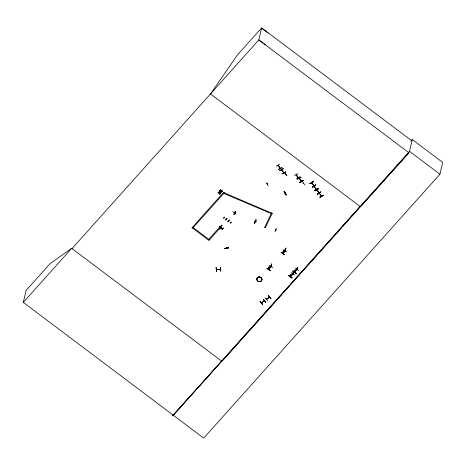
<?xml version="1.0" encoding="UTF-8"?>
<svg xmlns="http://www.w3.org/2000/svg" width="466" height="466" viewBox="0 0 466 466"><rect width="100%" height="100%" fill="white"/><g stroke="black" fill="none" stroke-linecap="round" stroke-linejoin="round"><path stroke-width="0.7" d="M228.625 247.766C216.422 249.729 236.827 246.77 224.653 248.32M261.391 302.708L264.426 300.593M261.717 302.859L261.519 302.859M264.309 301.083L264.519 300.576M267.449 183.802L267.566 184.128L267.21 183.93M285.489 174.162L285.105 174.366L285.606 174.098M285.594 193.268L285.524 192.936M303.337 183.587C303.937 182.969 302.836 184.023 303.267 183.255M293.032 273.956L292.782 274.148M292.84 274.235C293.143 271.765 288.372 281.149 291.058 273.961M293.079 273.804L290.539 276.775L290.598 276.402M297.023 269.162L294.495 272.115L296.97 269.301M294.902 271.76L294.733 271.993M297.162 269.214L294.605 272.196L294.687 271.835M297.133 269.406L296.731 269.616L297.232 267.566M296.97 269.494L297.052 269.132M234.509 212.997L234.351 212.723M269.272 266.733L268.614 269.453L268.946 268.993M271.2 266.505L268.637 269.424L269.389 266.395M271.416 264.158L270.758 266.878L271.16 266.674M270.95 266.604L270.897 266.843M283.369 250.778L282.728 253.417M285.408 250.632L284.965 251.011L285.623 248.291M410.826 141.186L412.282 139.561L442.7 162.424L439.939 174.208L203.712 438.098L23.3 302.387L26.09 290.481L50.276 263.471L71.659 248.361L72.014 248.623L258.828 39.93L261.653 27.902L411.664 140.656M222.101 225.608L208.89 240.473L192.05 227.641M192.674 228.113L224.356 192.726L223.977 193.501L271.229 213.574M193.163 227.565L209.415 239.78M219.34 192.994L218.065 192.825L219.364 192.895L219.777 194.089L219.364 192.895M218.28 192.51L219.288 192.656L218.065 192.825M219.137 191.555L219.556 192.767L220.837 192.837L219.579 192.668L219.137 191.555L219.265 192.755M220.995 191.066L219.696 190.996L220.995 191.066L221.414 192.266L221.286 191.083L222.276 191.223L221.286 191.083M220.925 190.833C218.286 190.909 221.181 189.045 220.901 190.926M208.785 239.308L221.478 225.136M219.632 193.006L220.645 193.052L219.632 193.006L219.981 193.862L219.655 192.907M220.768 189.732L221.193 190.944L222.445 191.107L221.216 190.844L220.768 189.732L220.54 190.052M221.635 191.94L221.263 191.182M192.015 227.792L223.727 192.254M172.659 414.618L172.338 415.992L221.676 361.109M219.393 228.858L223.4 228.124L219.416 228.794M220.977 227.664L221.065 227.833M221.152 227.466L221.134 227.787M221.566 228.957L221.496 228.381M221.455 228.858L221.321 228.655M221.56 228.451L221.566 228.882M222.544 229.208C217.109 224.431 219.137 227.845 222.591 229.091M216.626 271.457L216.207 267.665M216.515 269.371L216.539 269.709L216.55 269.331M216.865 269.686L216.836 269.336L216.859 269.651M232.872 211.581L236.052 214.121M220.162 269.109L220.15 269.465M220.552 269.255L220.535 269.127M234.223 213.253L234.171 212.915M220.802 271.195L220.29 267.408L220.785 271.113M234.002 214.663L235.645 211.232M234.433 212.688L234.113 213.172M226.633 247.522L226.75 247.807M234.881 212.77C234.538 213.504 235.796 213.038 234.928 212.956M234.975 212.77L235.161 213.218M255.042 221.402L254.85 221.694L254.617 221.268M255.84 219.975L254.209 223.214M254.721 221.222C253.935 221.6 255.665 221.577 254.622 221.408M254.85 221.694L254.984 221.333M254.809 223.138L256.405 219.806M255.665 221.344L255.642 221.682L255.764 221.344M255.985 221.81L256.02 221.455M266.039 182.608L268.259 185.759M267.321 184.087L267.548 184.099M267.507 183.814L267.589 183.924M276.332 166.146L279.647 164.213M278.138 165.121L280.229 168.36M278.202 165.715L278.377 165.389M272.272 213.236L265.393 227.705L264.694 227.245M278.575 169.368C285.547 166.053 280.45 168.185 278.575 169.478M280.025 168.069L280.357 168.238M279.845 170.608L283.328 168.704L279.862 170.544M271.538 212.921L264.659 227.396M281.68 169.525L283.887 172.746M285.547 171.948L282.064 173.87L285.536 171.925M283.876 172.659L283.707 172.752M284.423 172.606L286.823 175.723L284.598 172.502M285.274 174.47L285.565 174.272M285.524 174.307L285.431 173.993M284.103 191.753L286.34 194.969L284.155 191.654M274.952 231.876L276.618 228.457M275.453 229.814L275.377 230.152L275.505 229.796M275.767 229.907L275.686 230.076M270.175 270.536C264.676 266.01 266.756 269.22 270.181 270.53M275.831 229.977L275.412 229.988M285.239 193.134L285.524 193.11M285.285 193.064L285.396 193.221M262.673 304.403C254.768 295.333 267.799 310.793 260.086 301.42M269.162 266.645L268.503 269.365L271.165 266.529M269.529 265.282L272.738 267.781M268.876 269.226L269.499 266.476M261.531 302.877L264.537 300.879M261.694 302.591L261.711 302.894L261.671 302.562M271.643 263.907L270.979 266.75M271.754 263.989L271.113 266.727M264.339 300.896L264.205 300.745M264.222 300.762L264.129 300.995M294.46 175.449L297.885 173.667M263.249 299.213L265.818 302.294L263.406 299.189M269.61 296.964L266.616 299.248M266.703 298.945L266.459 299.283M266.762 298.951L266.855 299.055M296.16 174.5L296.341 175.03L296.516 174.703M298.485 177.651L296.277 174.435M296.359 174.482C295.409 175 298.374 178.495 298.473 177.563M267.729 300.879L265.113 297.925M296.661 178.781L300.133 176.841L296.784 178.944M269.307 297.489L269.301 297.133M269.581 296.988L269.22 297.384M269.703 297.069L266.529 299.428M298.304 177.657L298.112 177.406M284.359 254.756L281.167 252.252M281.149 252.316L284.371 254.762M268.498 295.578L270.909 298.683L268.346 295.601M299.294 178.14L299.475 178.67L299.65 178.344M301.63 181.198L299.411 178.076M299.492 178.123C298.531 178.647 301.566 182.084 301.613 181.204M283.479 250.859L282.821 253.58L285.361 250.784M283.736 249.415L286.91 251.966M282.891 253.539L285.204 250.562M283.707 250.609L283.083 253.353L283.596 250.522M299.953 182.585L303.29 180.476L299.859 182.346M301.036 177.231L297.477 179.037L300.92 177.167M301.263 181.239L301.461 181.291M301.415 180.959L301.584 181.402M285.075 251.098L285.734 248.372M282.745 253.428L285.221 250.731L285.85 248.034M285.967 248.122L285.163 250.731M299.859 182.451L303.279 180.453L299.824 182.422M303.29 183.592L303.605 183.121M304.752 184.92L302.533 181.705M309.995 183.744L313.309 181.705L310.001 183.633M292.095 277.841C288.693 276.513 286.45 273.28 292.089 277.847M311.649 182.614L311.766 182.544M311.847 182.59L314.055 185.823L313.845 185.381M311.841 182.911L311.725 182.719M312.01 182.806L311.801 183.08M291.401 272.651L294.623 275.074M291.128 274.381L290.586 276.722M291.238 274.462L290.621 276.548M315.668 185.229C305.154 191.666 322.903 180.406 312.47 187.029M296.178 273.274C292.811 271.963 290.534 268.684 296.166 273.297M292.642 274.183L293.137 272.132M292.776 274.241L293.364 271.882M293.015 274.037L293.481 271.963M313.991 186.132L316.402 189.318M314.107 186.062L314.154 186.278M294.995 270.064L294.529 272.045M295.456 268.131L298.706 270.513M295.106 270.152L294.693 271.998M295.223 269.808L294.85 271.958M294.885 271.934L295.333 269.896M315.686 185.165L312.337 187.262M314.69 190.396L318.062 188.322L314.818 190.559M318.383 188.765L315.016 190.85L318.342 188.817M297.459 267.309L296.912 269.651M297.57 267.397L297.098 269.435M316.111 188.951L316.28 189.406L313.979 186.336M316.787 189.65L316.67 189.72M319.123 192.703L316.868 189.697M316.892 190.239L316.863 190.012M318.365 188.753L314.987 190.798M317.404 194.019C321.47 191.031 322.28 191.619 317.48 194.217L317.404 193.908M317.497 194.147L320.853 192.132M319.321 193.075L319.332 193.611L319.134 193.087M321.464 196.192L319.251 193.017M319.338 193.064L319.484 193.518M317.352 194.042L320.736 191.905L317.393 194.002M323.218 195.4L319.833 197.357L323.311 195.528M321.423 196.169L321.255 195.906M321.359 195.994L321.592 196.07M173.294 415.235L409.521 151.345L412.282 139.561M311.626 182.835L313.915 185.887M280.311 168.447L278.12 165.325L278.359 165.628M299.603 178.554L299.428 178.262M281.522 169.764L283.683 172.944M233.81 214.57L235.435 211.238M254.372 223.377L255.817 219.87M254.203 223.296L255.834 219.888M288.827 275.523L292.036 277.963M292.916 270.956L296.143 273.379M219.346 226.75L222.573 229.179M270.14 270.641L266.919 268.218M290.423 276.635L292.893 273.903M234.142 213.143L234.485 212.991M268.538 269.296L271.055 266.43M210.469 93.957L237.474 54.918L261.653 27.902M220.43 269.447L216.515 269.523M288.71 275.656L291.937 278.08M292.805 271.09L296.038 273.501M23.3 302.387L71.694 248.32M219.696 190.996L219.911 190.687M219.777 194.089L220.004 193.763M220.622 193.145L220.837 192.837M222.253 191.322L222.468 191.013M173.317 415.136L360.131 206.444M408.967 152.778L360.486 206.706L210.119 93.689M284.132 191.666L286.34 194.969M283.945 191.841L286.165 195.05M263.278 299.265L265.818 302.294M255.997 221.665L255.63 221.7M309.878 183.575L313.222 181.589M309.977 183.703L313.362 181.658M301.053 177.249L297.489 179.037M285.53 172.024L282.093 173.783M285.658 193.233L285.326 193.402M270.956 298.642L268.486 295.572M275.674 230.256L275.319 230.082M215.985 267.764L216.678 271.462L216.218 267.665M220.47 269.43L216.539 269.692M319.21 193.192L321.534 196.25M296.236 174.604L296.458 174.884M298.199 177.464L298.415 177.75M254.861 221.676L254.57 221.525M224.286 192.848L272.237 213.381M261.572 28.245L268.131 33.115M265.387 44.8L258.828 39.93L408.845 152.685L222.026 361.377L71.659 248.361M409.521 151.345L439.939 174.208M223.692 192.4L224.321 192.872M221.443 225.282L222.066 225.754M318.919 192.971L316.653 189.924M323.311 195.539L323.2 195.271L319.862 197.264M283.305 168.803L279.856 170.655M315.715 184.909L312.383 186.802M226.511 248.011L226.441 247.761M223.365 228.159L219.399 228.911M226.447 218.612A2.557 0.495 -53.1 0 1 225.637 219.515M229.371 219.964A2.598 0.507 -53.1 0 1 227.781 221.746M229.493 220.057A2.598 0.507 -53.1 0 1 227.903 221.833M227.123 218.274A2.598 0.507 -53.1 0 1 225.527 220.051M227 218.181A2.598 0.507 -53.1 0 1 225.404 219.964M229.22 220.692A2.557 0.495 -53.1 0 1 228.41 221.6M231.072 222.084A2.557 0.495 -53.1 0 1 230.262 222.993M224.455 217.115A2.557 0.495 -53.1 0 1 223.645 218.018M226.849 218.909A2.563 0.501 -53.1 0 1 226.033 219.818M228.823 220.395A2.563 0.501 -53.1 0 1 228.008 221.303M224.659 217.267A2.557 0.495 -53.1 0 1 223.849 218.175M224.542 217.179A2.569 0.501 -53.1 0 1 223.732 218.088M231.212 222.189A2.557 0.495 -53.1 0 1 230.402 223.097M231.124 222.125A2.569 0.501 -53.1 0 1 230.309 223.033M235.237 212.88L235.103 213.236L235.26 212.933M257.337 280.614A2.569 2.307 13.2 0 0 261.735 280.316A2.569 2.307 13.2 0 0 259.067 276.99A2.569 2.307 13.2 0 0 257.349 280.567A2.569 2.307 13.2 0 0 261.741 280.27A2.569 2.307 13.2 0 0 259.079 276.95A2.569 2.307 13.2 0 0 257.337 280.614A2.563 2.301 13.2 0 0 261.729 280.316A2.563 2.301 13.2 0 0 259.067 277.002A2.563 2.301 13.2 0 0 257.343 280.614"/></g></svg>
